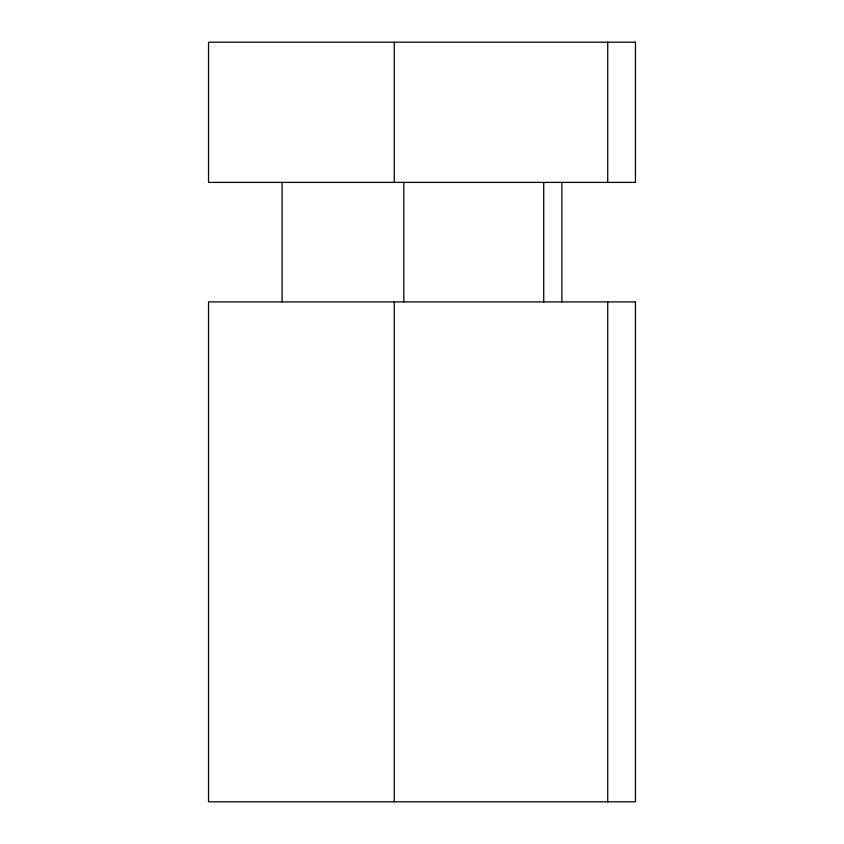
<?xml version="1.0" encoding="UTF-8"?>
<svg xmlns="http://www.w3.org/2000/svg" width="844" height="844" viewBox="0 0 844 844"><rect width="100%" height="100%" fill="white"/><g stroke="black" fill="none" stroke-linecap="round" stroke-linejoin="round"><path stroke-width="1.27" d="M607.722 42.2L607.722 182.399M607.722 301.909L607.722 801.8M561.893 182.399L561.893 301.909M543.715 182.399L543.715 301.909M403.822 182.399L403.822 301.909M394.264 42.2L394.264 182.399M394.264 301.909L394.264 801.8M282.107 182.399L282.107 301.909M635.458 42.2L208.542 42.2L208.542 182.399L635.458 182.399L635.458 42.2M635.458 301.909L208.542 301.909L208.542 801.8L635.458 801.8L635.458 301.909"/></g></svg>
